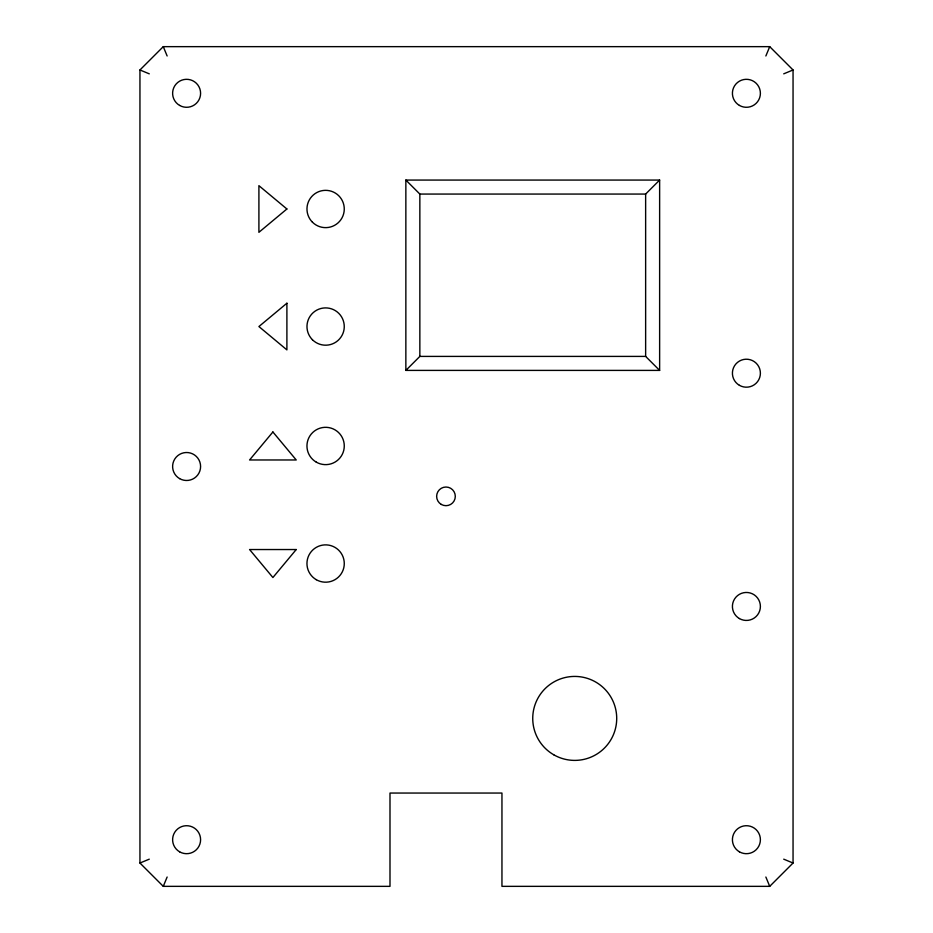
<?xml version="1.0" encoding="UTF-8"?>
<svg xmlns="http://www.w3.org/2000/svg" width="933" height="933" viewBox="0 0 933 933"><rect width="100%" height="100%" fill="white"/><g stroke="black" fill="none" stroke-linecap="round" stroke-linejoin="round"><path stroke-width="1.4" d="M163.275 886.35L389.994 886.35L389.994 793.05L501.954 793.05L501.954 886.35L769.725 886.35L793.05 863.025L793.05 69.975L769.725 46.65L163.275 46.65L139.95 69.975L139.95 863.025L163.275 886.35L167.135 877.02M765.865 55.98L769.725 46.65M405.855 370.401L419.85 356.406L645.636 356.406L659.631 370.401L659.631 180.069L405.855 180.069L405.855 370.401L659.631 370.401M405.855 180.069L419.85 194.064L645.636 194.064L659.631 180.069M783.72 73.835L793.05 69.975M139.95 863.025L149.28 859.165M139.95 69.975L149.28 73.835M783.72 859.165L793.05 863.025M765.865 877.02L769.725 886.35M163.275 46.65L167.135 55.98M645.636 194.064L645.636 356.406M419.85 194.064L419.85 356.406M272.902 431.979L249.578 459.969L296.228 459.969L272.902 431.979M296.228 549.537L272.902 577.527L249.578 549.537L296.228 549.537M286.897 208.992L258.908 232.317L258.908 185.667L286.897 208.992M286.897 303.225L258.908 326.55L286.897 349.875L286.897 303.225M316.287 579.696A18.66 18.66 0 0 0 344.277 563.532A18.66 18.66 0 0 0 316.287 547.368A18.66 18.66 0 0 0 316.287 579.696M316.287 462.138A18.66 18.66 0 0 0 344.277 445.974A18.66 18.66 0 0 0 316.287 429.81A18.66 18.66 0 0 0 316.287 462.138M312.427 339.74A18.66 18.66 0 0 0 343.636 331.378A18.66 18.66 0 0 0 320.789 308.531A18.66 18.66 0 0 0 312.427 339.74M312.427 222.182A18.66 18.66 0 0 0 343.636 213.82A18.66 18.66 0 0 0 320.789 190.973A18.66 18.66 0 0 0 312.427 222.182M441.309 504.438A9.33 9.33 0 0 0 455.304 496.356A9.33 9.33 0 0 0 441.309 488.274A9.33 9.33 0 0 0 441.309 504.438M553.736 754.774A41.985 41.985 0 0 0 616.713 718.41A41.985 41.985 0 0 0 553.736 682.046A41.985 41.985 0 0 0 553.736 754.774M739.403 105.417A13.995 13.995 0 0 0 760.395 93.3A13.995 13.995 0 0 0 739.403 81.183A13.995 13.995 0 0 0 739.403 105.417M739.403 385.317A13.995 13.995 0 0 0 760.395 373.2A13.995 13.995 0 0 0 739.403 361.083A13.995 13.995 0 0 0 739.403 385.317M739.403 618.567A13.995 13.995 0 0 0 760.395 606.45A13.995 13.995 0 0 0 739.403 594.333A13.995 13.995 0 0 0 739.403 618.567M739.403 851.817A13.995 13.995 0 0 0 760.395 839.7A13.995 13.995 0 0 0 739.403 827.583A13.995 13.995 0 0 0 739.403 851.817M179.602 105.417A13.995 13.995 0 0 0 200.595 93.3A13.995 13.995 0 0 0 179.602 81.183A13.995 13.995 0 0 0 179.602 105.417M179.602 478.617A13.995 13.995 0 0 0 200.595 466.5A13.995 13.995 0 0 0 179.602 454.383A13.995 13.995 0 0 0 179.602 478.617M179.602 851.817A13.995 13.995 0 0 0 200.595 839.7A13.995 13.995 0 0 0 179.602 827.583A13.995 13.995 0 0 0 179.602 851.817"/></g></svg>
